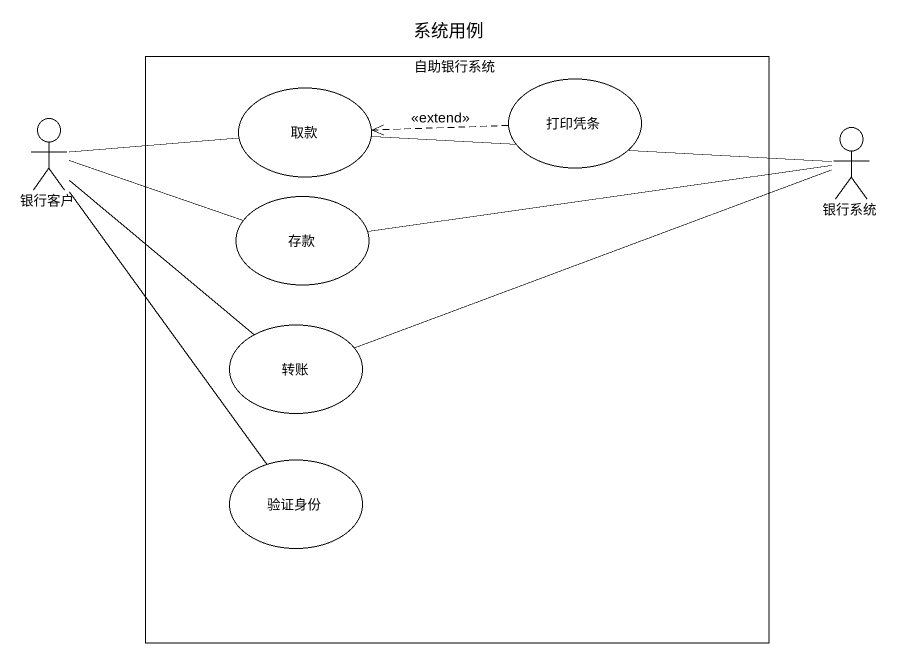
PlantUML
@startuml
title 系统用例
rectangle 自助银行系统 {
  usecase 取款
  usecase 打印凭条
  usecase 存款
  usecase 转账
  usecase 验证身份
}
actor 银行客户
actor 银行系统
银行客户 -right- 取款
银行客户 -right- 存款
银行客户 -- 转账
银行客户 -- 验证身份
取款 -right- 银行系统
打印凭条 .left.> 取款 : <<extend>>
存款 -right- 银行系统
转账 -right- 银行系统
@enduml
